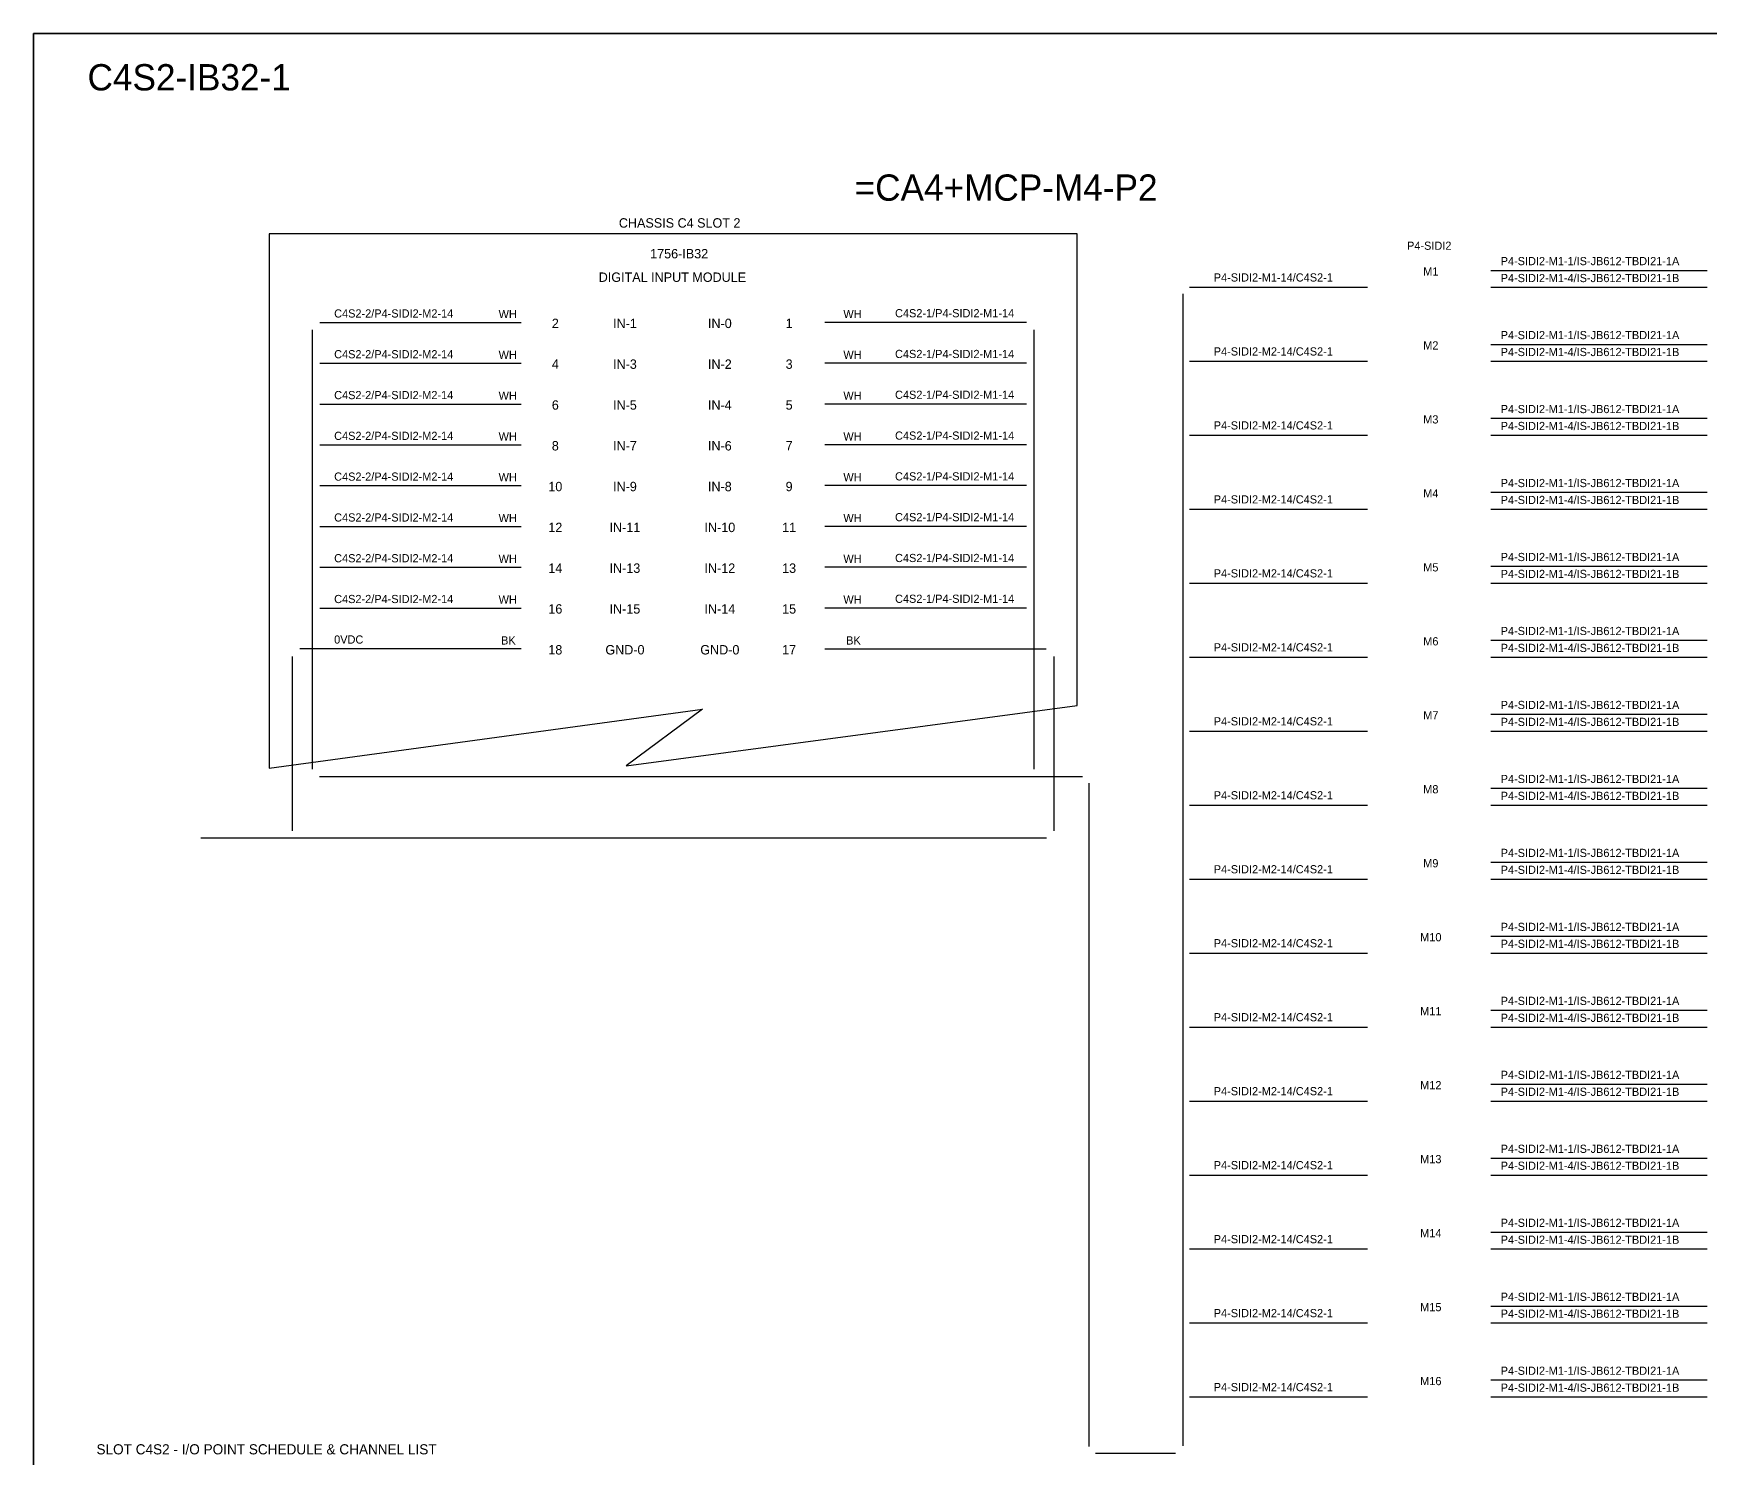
# Model space of a CAD drawing. Header units: metres. Extents: x 0 to 62600, y 0 to 2704.
# Drawn here: x 25160 to 27200, y 971 to 2704 of the extents above; entities that cross this region are included whole.
import ezdxf
from ezdxf.enums import TextEntityAlignment as Align

# ---------------------------------------------------------------- set-up
doc = ezdxf.new("R2010")
doc.units = ezdxf.units.M

msp = doc.modelspace()

# ---------------------------------------------------------------- linework, layer by layer
at = {"layer": 'HELPPOINT', "color": 4, "lineweight": 35}
for p, q in [((25159.8, 0), (25159.8, 2704.2)), ((25159.8, 2704.2), (29053.1, 2704.2)), ((25159.8, 0), (25159.8, 2704.2)), ((25159.8, 2704.2), (29053.1, 2704.2))]:
    msp.add_line(p, q, dxfattribs=at)
at = {"layer": 'IE-WIRE', "color": 4}
for p, q in [((26933.2, 2416.1), (27196.3, 2416.1)), ((26566.4, 2395.5), (26782.9, 2395.5)), ((26933.2, 2395.5), (27196.3, 2395.5)), ((26933.2, 2326.1), (27196.3, 2326.1)), ((26566.4, 2305.5), (26782.9, 2305.5)), ((26933.2, 2305.5), (27196.3, 2305.5)), ((26933.2, 2236.1), (27196.3, 2236.1)), ((26566.4, 2215.5), (26782.9, 2215.5)), ((26933.2, 2215.5), (27196.3, 2215.5)), ((26933.2, 2146.1), (27196.3, 2146.1)), ((26566.4, 2125.5), (26782.9, 2125.5)), ((26933.2, 2125.5), (27196.3, 2125.5)), ((26933.2, 2056.1), (27196.3, 2056.1)), ((26566.4, 2035.5), (26782.9, 2035.5)), ((26933.2, 2035.5), (27196.3, 2035.5)), ((26933.2, 1966.1), (27196.3, 1966.1)), ((26566.4, 1945.5), (26782.9, 1945.5)), ((26933.2, 1945.5), (27196.3, 1945.5)), ((26933.2, 1876.1), (27196.3, 1876.1)), ((26566.4, 1855.5), (26782.9, 1855.5)), ((26933.2, 1855.5), (27196.3, 1855.5)), ((25507.9, 1800.2), (26436, 1800.2)), ((26933.2, 1786.1), (27196.3, 1786.1)), ((26566.4, 1765.5), (26782.9, 1765.5)), ((26933.2, 1765.5), (27196.3, 1765.5)), ((26933.2, 1696.1), (27196.3, 1696.1)), ((26566.4, 1675.5), (26782.9, 1675.5)), ((26933.2, 1675.5), (27196.3, 1675.5)), ((26933.2, 1606.1), (27196.3, 1606.1)), ((26566.4, 1585.5), (26782.9, 1585.5)), ((26933.2, 1585.5), (27196.3, 1585.5)), ((26933.2, 1516.1), (27196.3, 1516.1)), ((26566.4, 1495.5), (26782.9, 1495.5)), ((26933.2, 1495.5), (27196.3, 1495.5)), ((26933.2, 1426.1), (27196.3, 1426.1)), ((26566.4, 1405.5), (26782.9, 1405.5)), ((26933.2, 1405.5), (27196.3, 1405.5)), ((26933.2, 1336.1), (27196.3, 1336.1)), ((26566.4, 1315.5), (26782.9, 1315.5)), ((26933.2, 1315.5), (27196.3, 1315.5)), ((26933.2, 1246.1), (27196.3, 1246.1)), ((26566.4, 1225.5), (26782.9, 1225.5)), ((26933.2, 1225.5), (27196.3, 1225.5)), ((26933.2, 1156.1), (27196.3, 1156.1)), ((26566.4, 1135.5), (26782.9, 1135.5)), ((26933.2, 1135.5), (27196.3, 1135.5)), ((26933.2, 1066.1), (27196.3, 1066.1)), ((26566.4, 1045.5), (26782.9, 1045.5)), ((26933.2, 1045.5), (27196.3, 1045.5)), ((26452, 977), (26549.2, 977))]:
    msp.add_line(p, q, dxfattribs=at)
at = {"layer": 'IE-WIRE', "color": 4, "ltscale": 25.4}
for p, q in [((26558.4, 2387.5), (26558.4, 986.2)), ((25508, 2352.7), (25753.2, 2352.7)), ((26368, 2352.7), (26122.7, 2352.7)), ((25498.8, 2343.6), (25498.8, 1817.5)), ((26377.1, 2343.6), (26377.1, 1879.8)), ((25508, 2303.1), (25753.2, 2303.1)), ((26368, 2303.1), (26122.7, 2303.1)), ((25508, 2253.5), (25753.2, 2253.5)), ((26368, 2253.5), (26122.7, 2253.5)), ((25508, 2203.8), (25753.2, 2203.8)), ((26368, 2203.8), (26122.7, 2203.8)), ((25508, 2154.2), (25753.2, 2154.2)), ((26368, 2154.2), (26122.7, 2154.2)), ((25508, 2104.6), (25753.2, 2104.6)), ((26368, 2104.6), (26122.7, 2104.6)), ((25508, 2055), (25753.2, 2055)), ((26368, 2055), (26122.7, 2055)), ((25508, 2005.3), (25753.2, 2005.3)), ((26368, 2005.3), (26122.7, 2005.3)), ((25498.8, 1879.8), (25498.8, 1809.3)), ((26377.1, 1879.8), (26377.1, 1809.3)), ((26444, 1792.2), (26444, 985))]:
    msp.add_line(p, q, dxfattribs=at)
at = {"layer": 'IE-WIRE', "color": 7, "ltscale": 25.4}
for p, q in [((25474.7, 1946.5), (25474.7, 1814.2)), ((25753.2, 1955.7), (25483.8, 1955.7)), ((26122.7, 1955.7), (26392.1, 1955.7)), ((26401.2, 1946.5), (26401.2, 1800.2)), ((25474.7, 1879.8), (25474.7, 1734.1)), ((26401.2, 1800.2), (26401.2, 1734.1)), ((26392.3, 1725.1), (25363.2, 1725.1))]:
    msp.add_line(p, q, dxfattribs=at)
at = {"layer": 'x01001-FrameArea'}
for p, q in [((26429.5, 2460.5), (25446.5, 2460.5)), ((25446.5, 2460.5), (25446.5, 1810.4)), ((26429.5, 1886.8), (26429.5, 2460.5)), ((25446.5, 1810.4), (25973.9, 1882.1)), ((25880.9, 1813.3), (26429.5, 1886.8)), ((25973.9, 1882.1), (25880.9, 1813.3))]:
    msp.add_line(p, q, dxfattribs=at)

# ---------------------------------------------------------------- texts
at = {"color": 2}
msp.add_text('C4S2-IB32-1', height=32, dxfattribs=at).set_placement((25225.5, 2635))
for s, height, p in [('=CA4+MCP-M4-P2', 32, (26343.2, 2516.8)), ('CHASSIS C4 SLOT 2', 11.441, (25946, 2473.8)), ('1756-IB32', 11.44, (25945.4, 2436.4)), ('DIGITAL INPUT MODULE', 11.441, (25937.2, 2407.8)), ('2', 11.4, (25794.7, 2351.6)), ('IN-1', 11.44, (25879.4, 2351.6)), ('IN-0', 11.44, (25994.9, 2351.6)), ('1', 11.4, (26079.2, 2351.6)), ('4', 11.4, (25794.7, 2302)), ('IN-3', 11.44, (25879.4, 2302)), ('IN-2', 11.44, (25994.9, 2302)), ('3', 11.4, (26079.2, 2302)), ('6', 11.4, (25794.7, 2252.3)), ('IN-5', 11.44, (25879.4, 2252.3)), ('IN-4', 11.44, (25994.9, 2252.3)), ('5', 11.4, (26079.2, 2252.3)), ('8', 11.4, (25794.7, 2202.7)), ('IN-7', 11.44, (25879.4, 2202.7)), ('IN-6', 11.44, (25994.9, 2202.7)), ('7', 11.4, (26079.2, 2202.7)), ('10', 11.44, (25794.7, 2153.1)), ('IN-9', 11.44, (25879.4, 2153.1)), ('IN-8', 11.44, (25994.9, 2153.1)), ('9', 11.4, (26079.2, 2153.1)), ('12', 11.44, (25794.7, 2103.4)), ('IN-11', 11.44, (25879.4, 2103.4)), ('IN-10', 11.44, (25994.9, 2103.4)), ('11', 11.44, (26079.2, 2103.4)), ('14', 11.44, (25794.7, 2053.8)), ('IN-13', 11.44, (25879.4, 2053.8)), ('IN-12', 11.44, (25994.9, 2053.8)), ('13', 11.44, (26079.2, 2053.8)), ('16', 11.44, (25794.7, 2004.2)), ('IN-15', 11.44, (25879.4, 2004.2)), ('IN-14', 11.44, (25994.9, 2004.2)), ('15', 11.44, (26079.2, 2004.2)), ('18', 11.44, (25794.7, 1954.5)), ('GND-0', 11.44, (25879.4, 1954.5)), ('GND-0', 11.44, (25994.9, 1954.5)), ('17', 11.44, (26079.2, 1954.5))]:
    msp.add_text(s, height=height, dxfattribs=at).set_placement(p, align=Align.MIDDLE_CENTER)
at = {"color": 4}
msp.add_text('P4-SIDI2', height=9.95, dxfattribs=at).set_placement((26858.1, 2446.1), align=Align.MIDDLE_CENTER)
for s, height, p in [('P4-SIDI2-M1-1/IS-JB612-TBDI21-1A', 9.949, (26945, 2422.4)), ('P4-SIDI2-M1-14/C4S2-1', 9.949, (26595.9, 2402.5)), ('P4-SIDI2-M1-4/IS-JB612-TBDI21-1B', 9.949, (26945, 2401.8)), ('C4S2-2/P4-SIDI2-M2-14', 9.949, (25525.6, 2358.7)), ('WH', 9.95, (25725.7, 2358)), ('WH', 9.95, (26145.2, 2358)), ('C4S2-1/P4-SIDI2-M1-14', 9.949, (26208.1, 2359)), ('P4-SIDI2-M1-1/IS-JB612-TBDI21-1A', 9.949, (26945, 2332.4)), ('C4S2-2/P4-SIDI2-M2-14', 9.949, (25525.6, 2309.1)), ('WH', 9.95, (25725.7, 2308.4)), ('WH', 9.95, (26145.2, 2308.4)), ('C4S2-1/P4-SIDI2-M1-14', 9.949, (26208.1, 2309.4)), ('P4-SIDI2-M2-14/C4S2-1', 9.949, (26595.9, 2312.5)), ('P4-SIDI2-M1-4/IS-JB612-TBDI21-1B', 9.949, (26945, 2311.8)), ('C4S2-2/P4-SIDI2-M2-14', 9.949, (25525.6, 2259.4)), ('WH', 9.95, (25725.7, 2258.7)), ('WH', 9.95, (26145.2, 2258.7)), ('C4S2-1/P4-SIDI2-M1-14', 9.949, (26208.1, 2259.8)), ('P4-SIDI2-M1-1/IS-JB612-TBDI21-1A', 9.949, (26945, 2242.4)), ('P4-SIDI2-M2-14/C4S2-1', 9.949, (26595.9, 2222.5)), ('P4-SIDI2-M1-4/IS-JB612-TBDI21-1B', 9.949, (26945, 2221.8)), ('C4S2-2/P4-SIDI2-M2-14', 9.949, (25525.6, 2209.8)), ('WH', 9.95, (25725.7, 2209.1)), ('WH', 9.95, (26145.2, 2209.1)), ('C4S2-1/P4-SIDI2-M1-14', 9.949, (26208.1, 2210.1)), ('C4S2-2/P4-SIDI2-M2-14', 9.949, (25525.6, 2160.2)), ('WH', 9.95, (25725.7, 2159.5)), ('WH', 9.95, (26145.2, 2159.5)), ('C4S2-1/P4-SIDI2-M1-14', 9.949, (26208.1, 2160.5)), ('P4-SIDI2-M1-1/IS-JB612-TBDI21-1A', 9.949, (26945, 2152.4)), ('P4-SIDI2-M2-14/C4S2-1', 9.949, (26595.9, 2132.5)), ('P4-SIDI2-M1-4/IS-JB612-TBDI21-1B', 9.949, (26945, 2131.8)), ('C4S2-2/P4-SIDI2-M2-14', 9.949, (25525.6, 2110.5)), ('WH', 9.95, (25725.7, 2109.8)), ('WH', 9.95, (26145.2, 2109.8)), ('C4S2-1/P4-SIDI2-M1-14', 9.949, (26208.1, 2110.9)), ('C4S2-2/P4-SIDI2-M2-14', 9.949, (25525.6, 2060.9)), ('WH', 9.95, (25725.7, 2060.2)), ('WH', 9.95, (26145.2, 2060.2)), ('C4S2-1/P4-SIDI2-M1-14', 9.949, (26208.1, 2061.2)), ('P4-SIDI2-M1-1/IS-JB612-TBDI21-1A', 9.949, (26945, 2062.4)), ('P4-SIDI2-M2-14/C4S2-1', 9.949, (26595.9, 2042.5)), ('P4-SIDI2-M1-4/IS-JB612-TBDI21-1B', 9.949, (26945, 2041.8)), ('C4S2-2/P4-SIDI2-M2-14', 9.949, (25525.6, 2011.3)), ('WH', 9.95, (25725.7, 2010.6)), ('WH', 9.95, (26145.2, 2010.6)), ('C4S2-1/P4-SIDI2-M1-14', 9.949, (26208.1, 2011.6)), ('P4-SIDI2-M1-1/IS-JB612-TBDI21-1A', 9.949, (26945, 1972.4)), ('P4-SIDI2-M2-14/C4S2-1', 9.949, (26595.9, 1952.5)), ('P4-SIDI2-M1-4/IS-JB612-TBDI21-1B', 9.949, (26945, 1951.8)), ('P4-SIDI2-M1-1/IS-JB612-TBDI21-1A', 9.949, (26945, 1882.4)), ('P4-SIDI2-M2-14/C4S2-1', 9.949, (26595.9, 1862.5)), ('P4-SIDI2-M1-4/IS-JB612-TBDI21-1B', 9.949, (26945, 1861.8)), ('P4-SIDI2-M1-1/IS-JB612-TBDI21-1A', 9.949, (26945, 1792.4)), ('P4-SIDI2-M2-14/C4S2-1', 9.949, (26595.9, 1772.5)), ('P4-SIDI2-M1-4/IS-JB612-TBDI21-1B', 9.949, (26945, 1771.8)), ('P4-SIDI2-M1-1/IS-JB612-TBDI21-1A', 9.949, (26945, 1702.4)), ('P4-SIDI2-M2-14/C4S2-1', 9.949, (26595.9, 1682.5)), ('P4-SIDI2-M1-4/IS-JB612-TBDI21-1B', 9.949, (26945, 1681.8)), ('P4-SIDI2-M1-1/IS-JB612-TBDI21-1A', 9.949, (26945, 1612.4)), ('P4-SIDI2-M2-14/C4S2-1', 9.949, (26595.9, 1592.5)), ('P4-SIDI2-M1-4/IS-JB612-TBDI21-1B', 9.949, (26945, 1591.8)), ('P4-SIDI2-M1-1/IS-JB612-TBDI21-1A', 9.949, (26945, 1522.4)), ('P4-SIDI2-M2-14/C4S2-1', 9.949, (26595.9, 1502.5)), ('P4-SIDI2-M1-4/IS-JB612-TBDI21-1B', 9.949, (26945, 1501.8)), ('P4-SIDI2-M1-1/IS-JB612-TBDI21-1A', 9.949, (26945, 1432.4)), ('P4-SIDI2-M2-14/C4S2-1', 9.949, (26595.9, 1412.5)), ('P4-SIDI2-M1-4/IS-JB612-TBDI21-1B', 9.949, (26945, 1411.8)), ('P4-SIDI2-M1-1/IS-JB612-TBDI21-1A', 9.949, (26945, 1342.4)), ('P4-SIDI2-M2-14/C4S2-1', 9.949, (26595.9, 1322.5)), ('P4-SIDI2-M1-4/IS-JB612-TBDI21-1B', 9.949, (26945, 1321.8)), ('P4-SIDI2-M1-1/IS-JB612-TBDI21-1A', 9.949, (26945, 1252.4)), ('P4-SIDI2-M2-14/C4S2-1', 9.949, (26595.9, 1232.5)), ('P4-SIDI2-M1-4/IS-JB612-TBDI21-1B', 9.949, (26945, 1231.8)), ('P4-SIDI2-M1-1/IS-JB612-TBDI21-1A', 9.949, (26945, 1162.4)), ('P4-SIDI2-M2-14/C4S2-1', 9.949, (26595.9, 1142.5)), ('P4-SIDI2-M1-4/IS-JB612-TBDI21-1B', 9.949, (26945, 1141.8)), ('P4-SIDI2-M1-1/IS-JB612-TBDI21-1A', 9.949, (26945, 1072.4)), ('P4-SIDI2-M2-14/C4S2-1', 9.949, (26595.9, 1052.5)), ('P4-SIDI2-M1-4/IS-JB612-TBDI21-1B', 9.949, (26945, 1051.8))]:
    msp.add_text(s, height=height, dxfattribs=at).set_placement(p)
at = {"color": 7}
for s, p in [('0VDC', (25525.6, 1962)), ('BK', (25728.7, 1960.9)), ('BK', (26148.6, 1960.9))]:
    msp.add_text(s, height=9.95, dxfattribs=at).set_placement(p)
at = {"layer": 'MEMBER', "color": 4, "ltscale": 0.8}
msp.add_text('SLOT C4S2 - I/O POINT SCHEDULE & CHANNEL LIST', height=12.35, dxfattribs=at).set_placement((25236.4, 975.6))
at = {"layer": 'power', "color": 7}
for s, p in [('M1', (26860, 2414.8)), ('M2', (26860, 2324.8)), ('M3', (26860, 2234.8)), ('M4', (26860, 2144.8)), ('M5', (26860, 2054.8)), ('M6', (26860, 1964.8)), ('M7', (26860, 1874.8)), ('M8', (26860, 1784.8)), ('M9', (26860, 1694.8)), ('M10', (26860, 1604.8)), ('M11', (26860, 1514.8)), ('M12', (26860, 1424.8)), ('M13', (26860, 1334.8)), ('M14', (26860, 1244.8)), ('M15', (26860, 1154.8)), ('M16', (26860, 1064.8))]:
    msp.add_text(s, height=9.97, dxfattribs=at).set_placement(p, align=Align.MIDDLE_CENTER)

doc.saveas('drawing.dxf')
